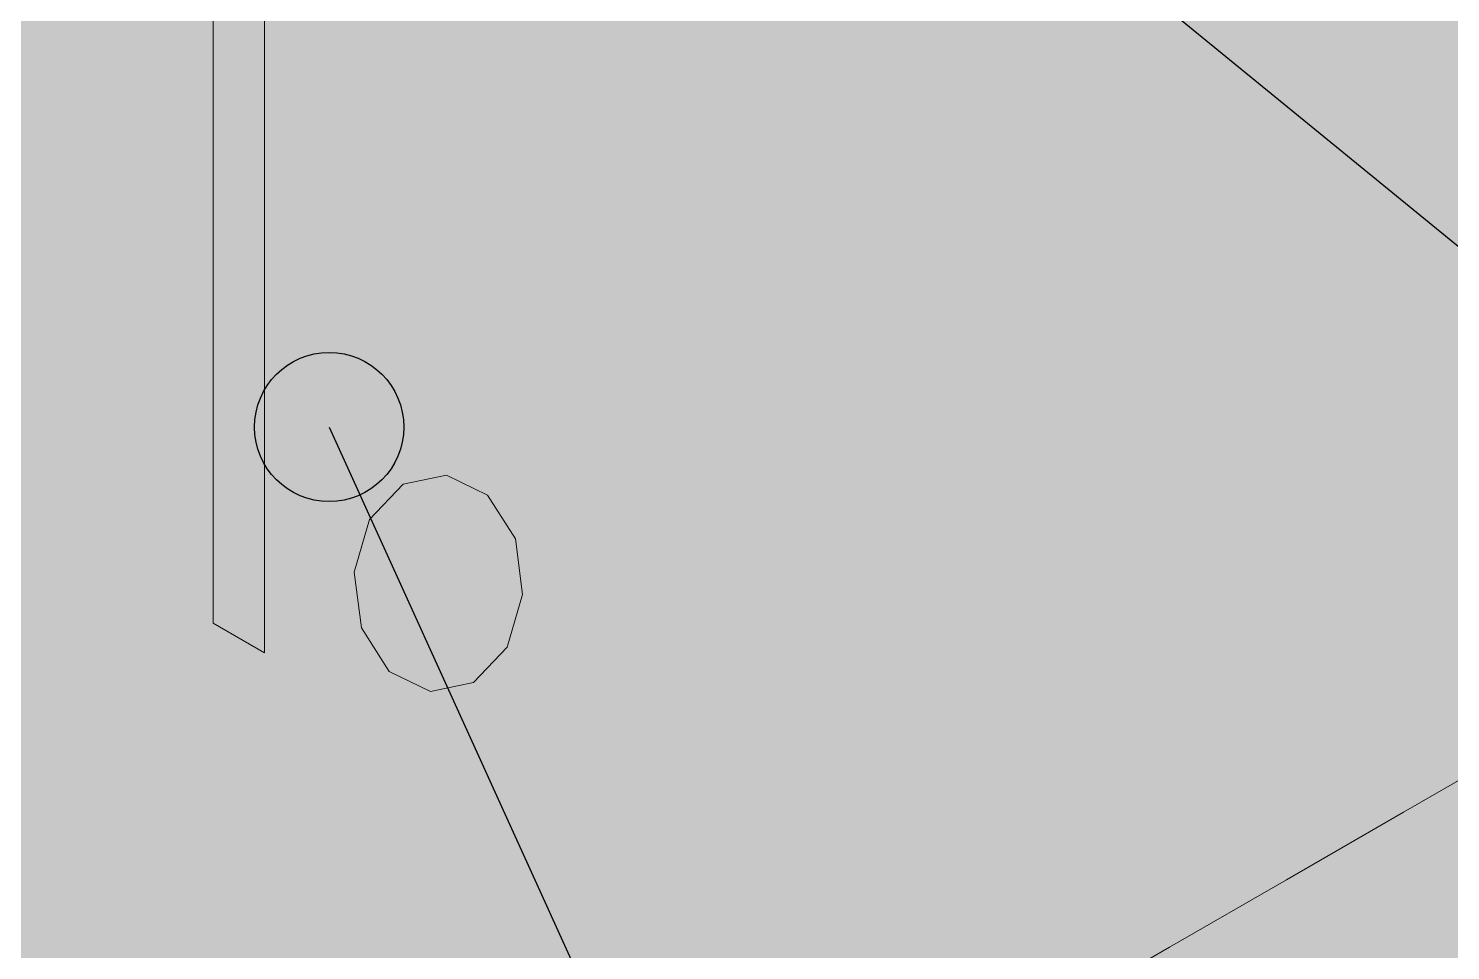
# Model space of a CAD drawing. Header units: metres. Extents: x 349021 to 349543, y 9281040 to 9281959.
# Drawn here: x 349203.3401 to 349203.4925, y 9281041.8945 to 9281041.9934 of the extents above; entities that cross this region are included whole.
import ezdxf

# ---------------------------------------------------------------- set-up
doc = ezdxf.new("R2010")
doc.units = ezdxf.units.M
doc.header["$LTSCALE"] = 0.25
doc.layers.add('ISO-3D', color=7, linetype='CONTINUOUS', lineweight=13)
doc.layers.add('ISO-3D-ARISTAS', color=250, linetype='CONTINUOUS', lineweight=13)
doc.layers.add('LLAMADAS-NUM', color=30, linetype='CONTINUOUS', lineweight=25, true_color=0xc05014)

msp = doc.modelspace()

# ---------------------------------------------------------------- linework, layer by layer
at = {"layer": 'ISO-3D', "true_color": 0x8e8d88}
for points in [[(349203.38717, 9281042.00036), (349203.37463, 9281041.99312), (349203.38717, 9281042.01525), (349203.37463, 9281042.00801)], [(349203.41225, 9281041.99995), (349203.39971, 9281041.99271), (349203.41225, 9281042.01484), (349203.39971, 9281042.0076)], [(349203.43733, 9281041.99954), (349203.42479, 9281041.9923), (349203.43733, 9281042.01443), (349203.42479, 9281042.00719)], [(349203.46241, 9281041.99913), (349203.44987, 9281041.99189), (349203.46241, 9281042.01402), (349203.44987, 9281042.00678)], [(349203.48749, 9281041.99872), (349203.47495, 9281041.99148), (349203.48749, 9281042.01361), (349203.47495, 9281042.00637)], [(349203.37463, 9281041.99312), (349203.36209, 9281041.98588), (349203.37463, 9281042.00801), (349203.36209, 9281042.00078)], [(349203.34955, 9281041.99353), (349203.33701, 9281041.98629), (349203.34955, 9281042.0075), (349203.33701, 9281042.00027)], [(349203.39971, 9281041.99271), (349203.38717, 9281041.98547), (349203.39971, 9281042.0076), (349203.38717, 9281042.00036)], [(349203.42479, 9281041.9923), (349203.41225, 9281041.98506), (349203.42479, 9281042.00719), (349203.41225, 9281041.99995)], [(349203.44987, 9281041.99189), (349203.43733, 9281041.98465), (349203.44987, 9281042.00678), (349203.43733, 9281041.99954)], [(349203.47495, 9281041.99148), (349203.46241, 9281041.98424), (349203.47495, 9281042.00637), (349203.46241, 9281041.99913)], [(349203.50003, 9281041.99107), (349203.48749, 9281041.98383), (349203.50003, 9281042.00596), (349203.48749, 9281041.99872)], [(349203.36209, 9281041.98588), (349203.34955, 9281041.97864), (349203.36209, 9281042.00078), (349203.34955, 9281041.99353)], [(349203.38717, 9281041.98547), (349203.37463, 9281041.97823), (349203.38717, 9281042.00036), (349203.37463, 9281041.99312)], [(349203.41225, 9281041.98506), (349203.39971, 9281041.97782), (349203.41225, 9281041.99995), (349203.39971, 9281041.99271)], [(349203.43733, 9281041.98465), (349203.42479, 9281041.97741), (349203.43733, 9281041.99954), (349203.42479, 9281041.9923)], [(349203.46241, 9281041.98424), (349203.44987, 9281041.977), (349203.46241, 9281041.99913), (349203.44987, 9281041.99189)], [(349203.48749, 9281041.98383), (349203.47495, 9281041.97659), (349203.48749, 9281041.99872), (349203.47495, 9281041.99148)], [(349203.34955, 9281041.97864), (349203.33701, 9281041.9714), (349203.34955, 9281041.99353), (349203.33701, 9281041.98629)], [(349203.37463, 9281041.97823), (349203.36209, 9281041.97099), (349203.37463, 9281041.99312), (349203.36209, 9281041.98588)], [(349203.39971, 9281041.97782), (349203.38717, 9281041.97058), (349203.39971, 9281041.99271), (349203.38717, 9281041.98547)], [(349203.42479, 9281041.97741), (349203.41225, 9281041.97017), (349203.42479, 9281041.9923), (349203.41225, 9281041.98506)], [(349203.44987, 9281041.977), (349203.43733, 9281041.96976), (349203.44987, 9281041.99189), (349203.43733, 9281041.98465)], [(349203.47495, 9281041.97659), (349203.46241, 9281041.96935), (349203.47495, 9281041.99148), (349203.46241, 9281041.98424)], [(349203.50003, 9281041.97618), (349203.48749, 9281041.96894), (349203.50003, 9281041.99107), (349203.48749, 9281041.98383)], [(349203.36209, 9281041.97099), (349203.34955, 9281041.96375), (349203.36209, 9281041.98588), (349203.34955, 9281041.97864)], [(349203.38717, 9281041.97058), (349203.37463, 9281041.96334), (349203.38717, 9281041.98547), (349203.37463, 9281041.97823)], [(349203.41225, 9281041.97017), (349203.39971, 9281041.96293), (349203.41225, 9281041.98506), (349203.39971, 9281041.97782)], [(349203.43733, 9281041.96976), (349203.42479, 9281041.96252), (349203.43733, 9281041.98465), (349203.42479, 9281041.97741)], [(349203.46241, 9281041.96935), (349203.44987, 9281041.96211), (349203.46241, 9281041.98424), (349203.44987, 9281041.977)], [(349203.48749, 9281041.96894), (349203.47495, 9281041.9617), (349203.48749, 9281041.98383), (349203.47495, 9281041.97659)], [(349203.34955, 9281041.96375), (349203.33701, 9281041.95651), (349203.34955, 9281041.97864), (349203.33701, 9281041.9714)], [(349203.37463, 9281041.96334), (349203.36209, 9281041.9561), (349203.37463, 9281041.97823), (349203.36209, 9281041.97099)], [(349203.39971, 9281041.96293), (349203.38717, 9281041.95569), (349203.39971, 9281041.97782), (349203.38717, 9281041.97058)], [(349203.42479, 9281041.96252), (349203.41225, 9281041.95528), (349203.42479, 9281041.97741), (349203.41225, 9281041.97017)], [(349203.44987, 9281041.96211), (349203.43733, 9281041.95487), (349203.44987, 9281041.977), (349203.43733, 9281041.96976)], [(349203.47495, 9281041.9617), (349203.46241, 9281041.95446), (349203.47495, 9281041.97659), (349203.46241, 9281041.96935)], [(349203.50003, 9281041.96129), (349203.48749, 9281041.95405), (349203.50003, 9281041.97618), (349203.48749, 9281041.96894)], [(349203.36209, 9281041.9561), (349203.34955, 9281041.94886), (349203.36209, 9281041.97099), (349203.34955, 9281041.96375)], [(349203.38717, 9281041.95569), (349203.37463, 9281041.94845), (349203.38717, 9281041.97058), (349203.37463, 9281041.96334)], [(349203.41225, 9281041.95528), (349203.39971, 9281041.94804), (349203.41225, 9281041.97017), (349203.39971, 9281041.96293)], [(349203.43733, 9281041.95487), (349203.42479, 9281041.94763), (349203.43733, 9281041.96976), (349203.42479, 9281041.96252)], [(349203.46241, 9281041.95446), (349203.44987, 9281041.94722), (349203.46241, 9281041.96935), (349203.44987, 9281041.96211)], [(349203.48749, 9281041.95405), (349203.47495, 9281041.94681), (349203.48749, 9281041.96894), (349203.47495, 9281041.9617)], [(349203.34955, 9281041.94886), (349203.33701, 9281041.94162), (349203.34955, 9281041.96375), (349203.33701, 9281041.95651)], [(349203.37463, 9281041.94845), (349203.36209, 9281041.94121), (349203.37463, 9281041.96334), (349203.36209, 9281041.9561)], [(349203.39971, 9281041.94804), (349203.38717, 9281041.9408), (349203.39971, 9281041.96293), (349203.38717, 9281041.95569)], [(349203.42479, 9281041.94763), (349203.41225, 9281041.94039), (349203.42479, 9281041.96252), (349203.41225, 9281041.95528)], [(349203.44987, 9281041.94722), (349203.43733, 9281041.93998), (349203.44987, 9281041.96211), (349203.43733, 9281041.95487)], [(349203.47495, 9281041.94681), (349203.46241, 9281041.93957), (349203.47495, 9281041.9617), (349203.46241, 9281041.95446)], [(349203.50003, 9281041.9464), (349203.48749, 9281041.93916), (349203.50003, 9281041.96129), (349203.48749, 9281041.95405)], [(349203.36209, 9281041.94121), (349203.34955, 9281041.93397), (349203.36209, 9281041.9561), (349203.34955, 9281041.94886)], [(349203.38717, 9281041.9408), (349203.37463, 9281041.93356), (349203.38717, 9281041.95569), (349203.37463, 9281041.94845)], [(349203.41225, 9281041.94039), (349203.39971, 9281041.93315), (349203.41225, 9281041.95528), (349203.39971, 9281041.94804)], [(349203.43733, 9281041.93998), (349203.42479, 9281041.93274), (349203.43733, 9281041.95487), (349203.42479, 9281041.94763)], [(349203.46241, 9281041.93957), (349203.44987, 9281041.93233), (349203.46241, 9281041.95446), (349203.44987, 9281041.94722)], [(349203.48749, 9281041.93916), (349203.47495, 9281041.93192), (349203.48749, 9281041.95405), (349203.47495, 9281041.94681)], [(349203.34955, 9281041.93397), (349203.33701, 9281041.92673), (349203.34955, 9281041.94886), (349203.33701, 9281041.94162)], [(349203.37463, 9281041.93356), (349203.36209, 9281041.92632), (349203.37463, 9281041.94845), (349203.36209, 9281041.94121)], [(349203.39971, 9281041.93315), (349203.38717, 9281041.92591), (349203.39971, 9281041.94804), (349203.38717, 9281041.9408)], [(349203.42479, 9281041.93274), (349203.41225, 9281041.9255), (349203.42479, 9281041.94763), (349203.41225, 9281041.94039)], [(349203.44987, 9281041.93233), (349203.43733, 9281041.92509), (349203.44987, 9281041.94722), (349203.43733, 9281041.93998)], [(349203.47495, 9281041.93192), (349203.46241, 9281041.92468), (349203.47495, 9281041.94681), (349203.46241, 9281041.93957)], [(349203.50003, 9281041.93151), (349203.48749, 9281041.92427), (349203.50003, 9281041.9464), (349203.48749, 9281041.93916)], [(349203.36209, 9281041.92632), (349203.34955, 9281041.91908), (349203.36209, 9281041.94121), (349203.34955, 9281041.93397)], [(349203.38717, 9281041.92591), (349203.37463, 9281041.91867), (349203.38717, 9281041.9408), (349203.37463, 9281041.93356)], [(349203.41225, 9281041.9255), (349203.39971, 9281041.91826), (349203.41225, 9281041.94039), (349203.39971, 9281041.93315)], [(349203.43733, 9281041.92509), (349203.42479, 9281041.91785), (349203.43733, 9281041.93998), (349203.42479, 9281041.93274)], [(349203.46241, 9281041.92468), (349203.44987, 9281041.91744), (349203.46241, 9281041.93957), (349203.44987, 9281041.93233)], [(349203.48749, 9281041.92427), (349203.47495, 9281041.91703), (349203.48749, 9281041.93916), (349203.47495, 9281041.93192)], [(349203.34955, 9281041.91908), (349203.33701, 9281041.91184), (349203.34955, 9281041.93397), (349203.33701, 9281041.92673)], [(349203.37463, 9281041.91867), (349203.36209, 9281041.91143), (349203.37463, 9281041.93356), (349203.36209, 9281041.92632)], [(349203.39971, 9281041.91826), (349203.38717, 9281041.91102), (349203.39971, 9281041.93315), (349203.38717, 9281041.92591)], [(349203.42479, 9281041.91785), (349203.41225, 9281041.91061), (349203.42479, 9281041.93274), (349203.41225, 9281041.9255)], [(349203.44987, 9281041.91744), (349203.43733, 9281041.9102), (349203.44987, 9281041.93233), (349203.43733, 9281041.92509)], [(349203.47495, 9281041.91703), (349203.46241, 9281041.90979), (349203.47495, 9281041.93192), (349203.46241, 9281041.92468)], [(349203.50003, 9281041.91661), (349203.48749, 9281041.90937), (349203.50003, 9281041.93151), (349203.48749, 9281041.92427)], [(349203.36209, 9281041.91143), (349203.34955, 9281041.90419), (349203.36209, 9281041.92632), (349203.34955, 9281041.91908)], [(349203.38717, 9281041.91102), (349203.37463, 9281041.90378), (349203.38717, 9281041.92591), (349203.37463, 9281041.91867)], [(349203.41225, 9281041.91061), (349203.39971, 9281041.90337), (349203.41225, 9281041.9255), (349203.39971, 9281041.91826)], [(349203.43733, 9281041.9102), (349203.42479, 9281041.90296), (349203.43733, 9281041.92509), (349203.42479, 9281041.91785)], [(349203.46241, 9281041.90979), (349203.44987, 9281041.90255), (349203.46241, 9281041.92468), (349203.44987, 9281041.91744)], [(349203.48749, 9281041.90937), (349203.47495, 9281041.90213), (349203.48749, 9281041.92427), (349203.47495, 9281041.91703)], [(349203.34955, 9281041.90419), (349203.33701, 9281041.89695), (349203.34955, 9281041.91908), (349203.33701, 9281041.91184)], [(349203.37463, 9281041.90378), (349203.36209, 9281041.89654), (349203.37463, 9281041.91867), (349203.36209, 9281041.91143)], [(349203.39971, 9281041.90337), (349203.38717, 9281041.89613), (349203.39971, 9281041.91826), (349203.38717, 9281041.91102)], [(349203.42479, 9281041.90296), (349203.41225, 9281041.89572), (349203.42479, 9281041.91785), (349203.41225, 9281041.91061)], [(349203.44987, 9281041.90255), (349203.43733, 9281041.89531), (349203.44987, 9281041.91744), (349203.43733, 9281041.9102)], [(349203.47495, 9281041.90213), (349203.46241, 9281041.8949), (349203.47495, 9281041.91703), (349203.46241, 9281041.90979)], [(349203.36209, 9281041.89654), (349203.34955, 9281041.8893), (349203.36209, 9281041.91143), (349203.34955, 9281041.90419)], [(349203.38717, 9281041.89613), (349203.37463, 9281041.88889), (349203.38717, 9281041.91102), (349203.37463, 9281041.90378)], [(349203.41225, 9281041.89572), (349203.39971, 9281041.88848), (349203.41225, 9281041.91061), (349203.39971, 9281041.90337)], [(349203.43733, 9281041.89531), (349203.42479, 9281041.88807), (349203.43733, 9281041.9102), (349203.42479, 9281041.90296)], [(349203.46241, 9281041.8949), (349203.44987, 9281041.88765), (349203.46241, 9281041.90979), (349203.44987, 9281041.90255)], [(349203.34955, 9281041.8893), (349203.33701, 9281041.88206), (349203.34955, 9281041.90419), (349203.33701, 9281041.89695)], [(349203.37463, 9281041.88889), (349203.36209, 9281041.88165), (349203.37463, 9281041.90378), (349203.36209, 9281041.89654)], [(349203.39971, 9281041.88848), (349203.38717, 9281041.88124), (349203.39971, 9281041.90337), (349203.38717, 9281041.89613)], [(349203.42479, 9281041.88807), (349203.41225, 9281041.88083), (349203.42479, 9281041.90296), (349203.41225, 9281041.89572)], [(349203.44987, 9281041.88765), (349203.43733, 9281041.88042), (349203.44987, 9281041.90255), (349203.43733, 9281041.89531)], [(349203.36209, 9281041.88165), (349203.34955, 9281041.87441), (349203.36209, 9281041.89654), (349203.34955, 9281041.8893)], [(349203.38717, 9281041.88124), (349203.37463, 9281041.874), (349203.38717, 9281041.89613), (349203.37463, 9281041.88889)], [(349203.41225, 9281041.88083), (349203.39971, 9281041.87359), (349203.41225, 9281041.89572), (349203.39971, 9281041.88848)], [(349203.43733, 9281041.88042), (349203.42479, 9281041.87317), (349203.43733, 9281041.89531), (349203.42479, 9281041.88807)]]:
    msp.add_solid(points, dxfattribs=at)
at = {"layer": 'ISO-3D', "true_color": 0xb7aa8e}
for points in [[(349203.37775, 9281041.99553), (349203.39012, 9281041.98839), (349203.37775, 9281042.0095), (349203.39012, 9281042.00236)], [(349203.40249, 9281041.99521), (349203.41486, 9281041.98807), (349203.40249, 9281042.00918), (349203.41486, 9281042.00204)], [(349203.42724, 9281041.99489), (349203.43961, 9281041.98775), (349203.42724, 9281042.00886), (349203.43961, 9281042.00172)], [(349203.45198, 9281041.99457), (349203.46435, 9281041.98743), (349203.45198, 9281042.00854), (349203.46435, 9281042.0014)], [(349203.47672, 9281041.99426), (349203.4891, 9281041.98711), (349203.47672, 9281042.00822), (349203.4891, 9281042.00108)], [(349203.34806, 9281041.99511), (349203.35988, 9281041.98828), (349203.34806, 9281042.00632), (349203.35988, 9281041.9995)], [(349203.33176, 9281041.9933), (349203.34256, 9281041.98707), (349203.33176, 9281042.00451), (349203.34256, 9281041.99828)], [(349203.36538, 9281041.99632), (349203.37775, 9281041.98918), (349203.36538, 9281042.00267), (349203.37775, 9281041.99553)], [(349203.39012, 9281041.98839), (349203.40249, 9281041.98125), (349203.39012, 9281042.00236), (349203.40249, 9281041.99521)], [(349203.41486, 9281041.98807), (349203.42724, 9281041.98093), (349203.41486, 9281042.00204), (349203.42724, 9281041.99489)], [(349203.43961, 9281041.98775), (349203.45198, 9281041.98061), (349203.43961, 9281042.00172), (349203.45198, 9281041.99457)], [(349203.46435, 9281041.98743), (349203.47672, 9281041.98029), (349203.46435, 9281042.0014), (349203.47672, 9281041.99426)], [(349203.4891, 9281041.98711), (349203.50147, 9281041.97997), (349203.4891, 9281042.00108), (349203.50147, 9281041.99394)], [(349203.34256, 9281041.98707), (349203.34806, 9281041.98389), (349203.34256, 9281041.99828), (349203.34806, 9281041.99511)], [(349203.36538, 9281041.98511), (349203.37775, 9281041.97797), (349203.36538, 9281041.99632), (349203.37775, 9281041.98918)], [(349203.34806, 9281041.98389), (349203.35988, 9281041.97707), (349203.34806, 9281041.99511), (349203.35988, 9281041.98828)], [(349203.37775, 9281041.98918), (349203.39012, 9281041.98204), (349203.37775, 9281041.99553), (349203.39012, 9281041.98839)], [(349203.40249, 9281041.98125), (349203.41486, 9281041.9741), (349203.40249, 9281041.99521), (349203.41486, 9281041.98807)], [(349203.42724, 9281041.98093), (349203.43961, 9281041.97378), (349203.42724, 9281041.99489), (349203.43961, 9281041.98775)], [(349203.45198, 9281041.98061), (349203.46435, 9281041.97347), (349203.45198, 9281041.99457), (349203.46435, 9281041.98743)], [(349203.47672, 9281041.98029), (349203.4891, 9281041.97315), (349203.47672, 9281041.99426), (349203.4891, 9281041.98711)], [(349203.33176, 9281041.98208), (349203.34256, 9281041.97585), (349203.33176, 9281041.9933), (349203.34256, 9281041.98707)], [(349203.37775, 9281041.97797), (349203.39012, 9281041.97082), (349203.37775, 9281041.98918), (349203.39012, 9281041.98204)], [(349203.39012, 9281041.98204), (349203.40249, 9281041.9749), (349203.39012, 9281041.98839), (349203.40249, 9281041.98125)], [(349203.41486, 9281041.9741), (349203.42724, 9281041.96696), (349203.41486, 9281041.98807), (349203.42724, 9281041.98093)], [(349203.34256, 9281041.97585), (349203.34806, 9281041.97267), (349203.34256, 9281041.98707), (349203.34806, 9281041.98389)], [(349203.43961, 9281041.97378), (349203.45198, 9281041.96664), (349203.43961, 9281041.98775), (349203.45198, 9281041.98061)], [(349203.46435, 9281041.97347), (349203.47672, 9281041.96632), (349203.46435, 9281041.98743), (349203.47672, 9281041.98029)], [(349203.4891, 9281041.97315), (349203.50147, 9281041.966), (349203.4891, 9281041.98711), (349203.50147, 9281041.97997)], [(349203.36538, 9281041.97389), (349203.37775, 9281041.96675), (349203.36538, 9281041.98511), (349203.37775, 9281041.97797)], [(349203.34806, 9281041.97267), (349203.35988, 9281041.96585), (349203.34806, 9281041.98389), (349203.35988, 9281041.97707)], [(349203.33176, 9281041.97001), (349203.34256, 9281041.96378), (349203.33176, 9281041.98208), (349203.34256, 9281041.97585)], [(349203.39012, 9281041.97082), (349203.40249, 9281041.96368), (349203.39012, 9281041.98204), (349203.40249, 9281041.9749)], [(349203.40249, 9281041.9749), (349203.41486, 9281041.96775), (349203.40249, 9281041.98125), (349203.41486, 9281041.9741)], [(349203.42724, 9281041.96696), (349203.43961, 9281041.95982), (349203.42724, 9281041.98093), (349203.43961, 9281041.97378)], [(349203.45198, 9281041.96664), (349203.46435, 9281041.9595), (349203.45198, 9281041.98061), (349203.46435, 9281041.97347)], [(349203.47672, 9281041.96632), (349203.4891, 9281041.95918), (349203.47672, 9281041.98029), (349203.4891, 9281041.97315)], [(349203.37775, 9281041.96675), (349203.39012, 9281041.95961), (349203.37775, 9281041.97797), (349203.39012, 9281041.97082)], [(349203.34256, 9281041.96378), (349203.34806, 9281041.96061), (349203.34256, 9281041.97585), (349203.34806, 9281041.97267)], [(349203.40249, 9281041.96368), (349203.41486, 9281041.95654), (349203.40249, 9281041.9749), (349203.41486, 9281041.96775)], [(349203.36538, 9281041.96267), (349203.37775, 9281041.95553), (349203.36538, 9281041.97389), (349203.37775, 9281041.96675)], [(349203.41486, 9281041.96775), (349203.42724, 9281041.96061), (349203.41486, 9281041.9741), (349203.42724, 9281041.96696)], [(349203.43961, 9281041.95982), (349203.45198, 9281041.95267), (349203.43961, 9281041.97378), (349203.45198, 9281041.96664)], [(349203.46435, 9281041.9595), (349203.47672, 9281041.95236), (349203.46435, 9281041.97347), (349203.47672, 9281041.96632)], [(349203.4891, 9281041.95918), (349203.50147, 9281041.95204), (349203.4891, 9281041.97315), (349203.50147, 9281041.966)], [(349203.34806, 9281041.96061), (349203.35988, 9281041.95378), (349203.34806, 9281041.97267), (349203.35988, 9281041.96585)], [(349203.33176, 9281041.95795), (349203.34256, 9281041.95172), (349203.33176, 9281041.97001), (349203.34256, 9281041.96378)], [(349203.39012, 9281041.95961), (349203.40249, 9281041.95246), (349203.39012, 9281041.97082), (349203.40249, 9281041.96368)], [(349203.37775, 9281041.95553), (349203.39012, 9281041.94839), (349203.37775, 9281041.96675), (349203.39012, 9281041.95961)], [(349203.41486, 9281041.95654), (349203.42724, 9281041.94939), (349203.41486, 9281041.96775), (349203.42724, 9281041.96061)], [(349203.42724, 9281041.96061), (349203.43961, 9281041.95347), (349203.42724, 9281041.96696), (349203.43961, 9281041.95982)], [(349203.45198, 9281041.95267), (349203.46435, 9281041.94553), (349203.45198, 9281041.96664), (349203.46435, 9281041.9595)], [(349203.47672, 9281041.95236), (349203.4891, 9281041.94521), (349203.47672, 9281041.96632), (349203.4891, 9281041.95918)], [(349203.34256, 9281041.95172), (349203.34806, 9281041.94854), (349203.34256, 9281041.96378), (349203.34806, 9281041.96061)], [(349203.40249, 9281041.95246), (349203.41486, 9281041.94532), (349203.40249, 9281041.96368), (349203.41486, 9281041.95654)], [(349203.36538, 9281041.95061), (349203.37775, 9281041.94347), (349203.36538, 9281041.96267), (349203.37775, 9281041.95553)], [(349203.34806, 9281041.94854), (349203.35988, 9281041.94172), (349203.34806, 9281041.96061), (349203.35988, 9281041.95378)], [(349203.42724, 9281041.94939), (349203.43961, 9281041.94225), (349203.42724, 9281041.96061), (349203.43961, 9281041.95347)], [(349203.39012, 9281041.94839), (349203.40249, 9281041.94125), (349203.39012, 9281041.95961), (349203.40249, 9281041.95246)], [(349203.43961, 9281041.95347), (349203.45198, 9281041.94633), (349203.43961, 9281041.95982), (349203.45198, 9281041.95267)], [(349203.46435, 9281041.94553), (349203.47672, 9281041.93839), (349203.46435, 9281041.9595), (349203.47672, 9281041.95236)], [(349203.4891, 9281041.94521), (349203.50147, 9281041.93807), (349203.4891, 9281041.95918), (349203.50147, 9281041.95204)], [(349203.33176, 9281041.94588), (349203.34256, 9281041.93965), (349203.33176, 9281041.95795), (349203.34256, 9281041.95172)], [(349203.41486, 9281041.94532), (349203.42724, 9281041.93818), (349203.41486, 9281041.95654), (349203.42724, 9281041.94939)], [(349203.37775, 9281041.94347), (349203.39012, 9281041.93632), (349203.37775, 9281041.95553), (349203.39012, 9281041.94839)], [(349203.43961, 9281041.94225), (349203.45198, 9281041.93511), (349203.43961, 9281041.95347), (349203.45198, 9281041.94633)], [(349203.34256, 9281041.93965), (349203.34806, 9281041.93647), (349203.34256, 9281041.95172), (349203.34806, 9281041.94854)], [(349203.40249, 9281041.94125), (349203.41486, 9281041.9341), (349203.40249, 9281041.95246), (349203.41486, 9281041.94532)], [(349203.45198, 9281041.94633), (349203.46435, 9281041.93918), (349203.45198, 9281041.95267), (349203.46435, 9281041.94553)], [(349203.47672, 9281041.93839), (349203.4891, 9281041.93125), (349203.47672, 9281041.95236), (349203.4891, 9281041.94521)], [(349203.36538, 9281041.93854), (349203.37775, 9281041.9314), (349203.36538, 9281041.95061), (349203.37775, 9281041.94347)], [(349203.34806, 9281041.93647), (349203.35988, 9281041.92965), (349203.34806, 9281041.94854), (349203.35988, 9281041.94172)], [(349203.39012, 9281041.93632), (349203.40249, 9281041.92918), (349203.39012, 9281041.94839), (349203.40249, 9281041.94125)], [(349203.42724, 9281041.93818), (349203.43961, 9281041.93103), (349203.42724, 9281041.94939), (349203.43961, 9281041.94225)], [(349203.33176, 9281041.93099), (349203.34256, 9281041.92476), (349203.33176, 9281041.94588), (349203.34256, 9281041.93965)], [(349203.41486, 9281041.9341), (349203.42724, 9281041.92696), (349203.41486, 9281041.94532), (349203.42724, 9281041.93818)], [(349203.45198, 9281041.93511), (349203.46435, 9281041.92797), (349203.45198, 9281041.94633), (349203.46435, 9281041.93918)], [(349203.46435, 9281041.93918), (349203.47672, 9281041.93204), (349203.46435, 9281041.94553), (349203.47672, 9281041.93839)], [(349203.4891, 9281041.93125), (349203.50147, 9281041.9241), (349203.4891, 9281041.94521), (349203.50147, 9281041.93807)], [(349203.37775, 9281041.9314), (349203.39012, 9281041.92426), (349203.37775, 9281041.94347), (349203.39012, 9281041.93632)], [(349203.43961, 9281041.93103), (349203.45198, 9281041.92389), (349203.43961, 9281041.94225), (349203.45198, 9281041.93511)], [(349203.40249, 9281041.92918), (349203.41486, 9281041.92204), (349203.40249, 9281041.94125), (349203.41486, 9281041.9341)], [(349203.34256, 9281041.92476), (349203.34806, 9281041.92158), (349203.34256, 9281041.93965), (349203.34806, 9281041.93647)], [(349203.36538, 9281041.92647), (349203.37775, 9281041.91933), (349203.36538, 9281041.93854), (349203.37775, 9281041.9314)], [(349203.42724, 9281041.92696), (349203.43961, 9281041.91982), (349203.42724, 9281041.93818), (349203.43961, 9281041.93103)], [(349203.46435, 9281041.92797), (349203.47672, 9281041.92082), (349203.46435, 9281041.93918), (349203.47672, 9281041.93204)], [(349203.47672, 9281041.93204), (349203.4891, 9281041.9249), (349203.47672, 9281041.93839), (349203.4891, 9281041.93125)], [(349203.34806, 9281041.92158), (349203.35988, 9281041.91476), (349203.34806, 9281041.93647), (349203.35988, 9281041.92965)], [(349203.39012, 9281041.92426), (349203.40249, 9281041.91711), (349203.39012, 9281041.93632), (349203.40249, 9281041.92918)], [(349203.45198, 9281041.92389), (349203.46435, 9281041.91675), (349203.45198, 9281041.93511), (349203.46435, 9281041.92797)], [(349203.41486, 9281041.92204), (349203.42724, 9281041.91489), (349203.41486, 9281041.9341), (349203.42724, 9281041.92696)], [(349203.47672, 9281041.92082), (349203.4891, 9281041.91368), (349203.47672, 9281041.93204), (349203.4891, 9281041.9249)], [(349203.33176, 9281041.9161), (349203.34256, 9281041.90987), (349203.33176, 9281041.93099), (349203.34256, 9281041.92476)], [(349203.37775, 9281041.91933), (349203.39012, 9281041.91219), (349203.37775, 9281041.9314), (349203.39012, 9281041.92426)], [(349203.43961, 9281041.91982), (349203.45198, 9281041.91267), (349203.43961, 9281041.93103), (349203.45198, 9281041.92389)], [(349203.4891, 9281041.9249), (349203.50147, 9281041.91775), (349203.4891, 9281041.93125), (349203.50147, 9281041.9241)], [(349203.35988, 9281041.91476), (349203.36538, 9281041.91158), (349203.35988, 9281041.92965), (349203.36538, 9281041.92647)], [(349203.40249, 9281041.91711), (349203.41486, 9281041.90997), (349203.40249, 9281041.92918), (349203.41486, 9281041.92204)], [(349203.46435, 9281041.91675), (349203.47672, 9281041.90961), (349203.46435, 9281041.92797), (349203.47672, 9281041.92082)], [(349203.36538, 9281041.91158), (349203.37775, 9281041.90444), (349203.36538, 9281041.92647), (349203.37775, 9281041.91933)], [(349203.42724, 9281041.91489), (349203.43961, 9281041.90775), (349203.42724, 9281041.92696), (349203.43961, 9281041.91982)], [(349203.34256, 9281041.90987), (349203.34806, 9281041.90669), (349203.34256, 9281041.92476), (349203.34806, 9281041.92158)], [(349203.39012, 9281041.91219), (349203.40249, 9281041.90505), (349203.39012, 9281041.92426), (349203.40249, 9281041.91711)], [(349203.4891, 9281041.91368), (349203.50147, 9281041.90654), (349203.4891, 9281041.9249), (349203.50147, 9281041.91775)], [(349203.45198, 9281041.91267), (349203.46435, 9281041.90553), (349203.45198, 9281041.92389), (349203.46435, 9281041.91675)], [(349203.34806, 9281041.90669), (349203.35988, 9281041.89987), (349203.34806, 9281041.92158), (349203.35988, 9281041.91476)], [(349203.41486, 9281041.90997), (349203.42724, 9281041.90283), (349203.41486, 9281041.92204), (349203.42724, 9281041.91489)], [(349203.43961, 9281041.90775), (349203.45198, 9281041.90061), (349203.43961, 9281041.91982), (349203.45198, 9281041.91267)], [(349203.47672, 9281041.90961), (349203.4891, 9281041.90246), (349203.47672, 9281041.92082), (349203.4891, 9281041.91368)], [(349203.37775, 9281041.90444), (349203.39012, 9281041.8973), (349203.37775, 9281041.91933), (349203.39012, 9281041.91219)], [(349203.40249, 9281041.90505), (349203.41486, 9281041.8979), (349203.40249, 9281041.91711), (349203.41486, 9281041.90997)], [(349203.46435, 9281041.90553), (349203.47672, 9281041.89839), (349203.46435, 9281041.91675), (349203.47672, 9281041.90961)], [(349203.33176, 9281041.90121), (349203.34256, 9281041.89498), (349203.33176, 9281041.9161), (349203.34256, 9281041.90987)], [(349203.42724, 9281041.90283), (349203.43961, 9281041.89568), (349203.42724, 9281041.91489), (349203.43961, 9281041.90775)], [(349203.35988, 9281041.89987), (349203.36538, 9281041.89669), (349203.35988, 9281041.91476), (349203.36538, 9281041.91158)], [(349203.4891, 9281041.90246), (349203.50147, 9281041.89532), (349203.4891, 9281041.91368), (349203.50147, 9281041.90654)], [(349203.39012, 9281041.8973), (349203.40249, 9281041.89016), (349203.39012, 9281041.91219), (349203.40249, 9281041.90505)], [(349203.45198, 9281041.90061), (349203.46435, 9281041.89347), (349203.45198, 9281041.91267), (349203.46435, 9281041.90553)], [(349203.36538, 9281041.89669), (349203.37775, 9281041.88955), (349203.36538, 9281041.91158), (349203.37775, 9281041.90444)], [(349203.34256, 9281041.89498), (349203.34806, 9281041.8918), (349203.34256, 9281041.90987), (349203.34806, 9281041.90669)], [(349203.41486, 9281041.8979), (349203.42724, 9281041.89076), (349203.41486, 9281041.90997), (349203.42724, 9281041.90283)], [(349203.47672, 9281041.89839), (349203.4891, 9281041.89125), (349203.47672, 9281041.90961), (349203.4891, 9281041.90246)], [(349203.43961, 9281041.89568), (349203.45198, 9281041.88854), (349203.43961, 9281041.90775), (349203.45198, 9281041.90061)], [(349203.34806, 9281041.8918), (349203.35988, 9281041.88498), (349203.34806, 9281041.90669), (349203.35988, 9281041.89987)], [(349203.37775, 9281041.88955), (349203.39012, 9281041.88241), (349203.37775, 9281041.90444), (349203.39012, 9281041.8973)], [(349203.40249, 9281041.89016), (349203.41486, 9281041.88301), (349203.40249, 9281041.90505), (349203.41486, 9281041.8979)], [(349203.46435, 9281041.89347), (349203.47672, 9281041.88632), (349203.46435, 9281041.90553), (349203.47672, 9281041.89839)], [(349203.42724, 9281041.89076), (349203.43961, 9281041.88362), (349203.42724, 9281041.90283), (349203.43961, 9281041.89568)], [(349203.33176, 9281041.88632), (349203.34256, 9281041.88009), (349203.33176, 9281041.90121), (349203.34256, 9281041.89498)], [(349203.4891, 9281041.89125), (349203.50147, 9281041.8841), (349203.4891, 9281041.90246), (349203.50147, 9281041.89532)], [(349203.35988, 9281041.88498), (349203.36538, 9281041.8818), (349203.35988, 9281041.89987), (349203.36538, 9281041.89669)], [(349203.45198, 9281041.88854), (349203.46435, 9281041.8814), (349203.45198, 9281041.90061), (349203.46435, 9281041.89347)], [(349203.47672, 9281041.88632), (349203.4891, 9281041.87918), (349203.47672, 9281041.89839), (349203.4891, 9281041.89125)], [(349203.36538, 9281041.8818), (349203.37775, 9281041.87466), (349203.36538, 9281041.89669), (349203.37775, 9281041.88955)], [(349203.39012, 9281041.88241), (349203.40249, 9281041.87526), (349203.39012, 9281041.8973), (349203.40249, 9281041.89016)], [(349203.41486, 9281041.88301), (349203.42724, 9281041.87587), (349203.41486, 9281041.8979), (349203.42724, 9281041.89076)], [(349203.43961, 9281041.88362), (349203.45198, 9281041.87647), (349203.43961, 9281041.89568), (349203.45198, 9281041.88854)], [(349203.34256, 9281041.88009), (349203.34806, 9281041.87691), (349203.34256, 9281041.89498), (349203.34806, 9281041.8918)]]:
    msp.add_solid(points, dxfattribs=at)
at = {"layer": 'ISO-3D', "true_color": 0x4d525e}
for points in [[(349203.35988, 9281041.98828), (349203.36538, 9281041.98511), (349203.35988, 9281041.9995), (349203.36538, 9281041.99632)], [(349203.35988, 9281041.97707), (349203.36538, 9281041.97389), (349203.35988, 9281041.98828), (349203.36538, 9281041.98511)], [(349203.35988, 9281041.96585), (349203.36538, 9281041.96267), (349203.35988, 9281041.97707), (349203.36538, 9281041.97389)], [(349203.35988, 9281041.95378), (349203.36538, 9281041.95061), (349203.35988, 9281041.96585), (349203.36538, 9281041.96267)], [(349203.35988, 9281041.94172), (349203.36538, 9281041.93854), (349203.35988, 9281041.95378), (349203.36538, 9281041.95061)], [(349203.35988, 9281041.92965), (349203.36538, 9281041.92647), (349203.35988, 9281041.94172), (349203.36538, 9281041.93854)]]:
    msp.add_solid(points, dxfattribs=at)
at = {"layer": 'ISO-3D', "true_color": 0x64402a}
for points in [[(349203.44357, 9281041.94555), (349203.4482, 9281041.94651), (349203.5069, 9281041.94655), (349203.51152, 9281041.9475)], [(349203.38025, 9281041.94456), (349203.38488, 9281041.94552), (349203.44357, 9281041.94555), (349203.4482, 9281041.94651)], [(349203.38779, 9281041.92326), (349203.38316, 9281041.92231), (349203.45111, 9281041.92426), (349203.44648, 9281041.9233)], [(349203.45111, 9281041.92426), (349203.44648, 9281041.9233), (349203.51443, 9281041.92525), (349203.5098, 9281041.9243)]]:
    msp.add_solid(points, dxfattribs=at)
at = {"layer": 'ISO-3D', "true_color": 0x513322}
for points in [[(349203.4482, 9281041.94651), (349203.4526, 9281041.94435), (349203.51152, 9281041.9475), (349203.51592, 9281041.94535)], [(349203.38488, 9281041.94552), (349203.38928, 9281041.94336), (349203.4482, 9281041.94651), (349203.4526, 9281041.94435)], [(349203.44648, 9281041.9233), (349203.44208, 9281041.92546), (349203.5098, 9281041.9243), (349203.5054, 9281041.92645)], [(349203.38316, 9281041.92231), (349203.37876, 9281041.92446), (349203.44648, 9281041.9233), (349203.44208, 9281041.92546)]]:
    msp.add_solid(points, dxfattribs=at)
at = {"layer": 'ISO-3D', "true_color": 0x754a31}
for points in [[(349203.37663, 9281041.94075), (349203.38025, 9281041.94456), (349203.43995, 9281041.94175), (349203.44357, 9281041.94555)], [(349203.43995, 9281041.94175), (349203.44357, 9281041.94555), (349203.50328, 9281041.94274), (349203.5069, 9281041.94655)], [(349203.45473, 9281041.92807), (349203.45111, 9281041.92426), (349203.51805, 9281041.92906), (349203.51443, 9281041.92525)], [(349203.39141, 9281041.92707), (349203.38779, 9281041.92326), (349203.45473, 9281041.92807), (349203.45111, 9281041.92426)]]:
    msp.add_solid(points, dxfattribs=at)
at = {"layer": 'ISO-3D', "true_color": 0x764b31}
for points in [[(349203.38402, 9281041.93391), (349203.38025, 9281041.94456), (349203.38488, 9281041.94552)], [(349203.38402, 9281041.93391), (349203.38488, 9281041.94552), (349203.38928, 9281041.94336)], [(349203.38402, 9281041.93391), (349203.37663, 9281041.94075), (349203.38025, 9281041.94456)], [(349203.38402, 9281041.93391), (349203.38928, 9281041.94336), (349203.39227, 9281041.93867)], [(349203.38402, 9281041.93391), (349203.37499, 9281041.93511), (349203.37663, 9281041.94075)], [(349203.39227, 9281041.93867), (349203.39305, 9281041.93271), (349203.45559, 9281041.93967), (349203.45637, 9281041.93371)], [(349203.45559, 9281041.93967), (349203.45637, 9281041.93371), (349203.51891, 9281041.94066), (349203.51969, 9281041.9347)], [(349203.38402, 9281041.93391), (349203.39227, 9281041.93867), (349203.39305, 9281041.93271)], [(349203.43909, 9281041.93014), (349203.43831, 9281041.93611), (349203.50242, 9281041.93114), (349203.50164, 9281041.9371)], [(349203.37577, 9281041.92915), (349203.37499, 9281041.93511), (349203.43909, 9281041.93014), (349203.43831, 9281041.93611)], [(349203.38402, 9281041.93391), (349203.37577, 9281041.92915), (349203.37499, 9281041.93511)], [(349203.38402, 9281041.93391), (349203.37876, 9281041.92446), (349203.37577, 9281041.92915)], [(349203.38402, 9281041.93391), (349203.38316, 9281041.92231), (349203.37876, 9281041.92446)], [(349203.38402, 9281041.93391), (349203.38779, 9281041.92326), (349203.38316, 9281041.92231)], [(349203.38402, 9281041.93391), (349203.39305, 9281041.93271), (349203.39141, 9281041.92707)], [(349203.38402, 9281041.93391), (349203.39141, 9281041.92707), (349203.38779, 9281041.92326)]]:
    msp.add_solid(points, dxfattribs=at)
at = {"layer": 'ISO-3D', "true_color": 0x67412b}
for points in [[(349203.4526, 9281041.94435), (349203.45559, 9281041.93967), (349203.51592, 9281041.94535), (349203.51891, 9281041.94066)], [(349203.38928, 9281041.94336), (349203.39227, 9281041.93867), (349203.4526, 9281041.94435), (349203.45559, 9281041.93967)], [(349203.37876, 9281041.92446), (349203.37577, 9281041.92915), (349203.44208, 9281041.92546), (349203.43909, 9281041.93014)], [(349203.44208, 9281041.92546), (349203.43909, 9281041.93014), (349203.5054, 9281041.92645), (349203.50242, 9281041.93114)]]:
    msp.add_solid(points, dxfattribs=at)
at = {"layer": 'ISO-3D', "true_color": 0x7b4e33}
for points in [[(349203.43831, 9281041.93611), (349203.43995, 9281041.94175), (349203.50164, 9281041.9371), (349203.50328, 9281041.94274)], [(349203.37499, 9281041.93511), (349203.37663, 9281041.94075), (349203.43831, 9281041.93611), (349203.43995, 9281041.94175)], [(349203.45637, 9281041.93371), (349203.45473, 9281041.92807), (349203.51969, 9281041.9347), (349203.51805, 9281041.92906)], [(349203.39305, 9281041.93271), (349203.39141, 9281041.92707), (349203.45637, 9281041.93371), (349203.45473, 9281041.92807)]]:
    msp.add_solid(points, dxfattribs=at)
at = {"layer": 'ISO-3D', "true_color": 0xb0aea8}
for points in [[(349203.50003, 9281041.91661), (349203.51274, 9281041.90927), (349203.48749, 9281041.90937), (349203.5002, 9281041.90203)], [(349203.48749, 9281041.90937), (349203.5002, 9281041.90203), (349203.47495, 9281041.90213), (349203.48766, 9281041.89479)], [(349203.47495, 9281041.90213), (349203.48766, 9281041.89479), (349203.46241, 9281041.8949), (349203.47512, 9281041.88755)], [(349203.5002, 9281041.90203), (349203.51292, 9281041.89469), (349203.48766, 9281041.89479), (349203.50038, 9281041.88745)], [(349203.46241, 9281041.8949), (349203.47512, 9281041.88755), (349203.44987, 9281041.88765), (349203.46258, 9281041.88031)], [(349203.48766, 9281041.89479), (349203.50038, 9281041.88745), (349203.47512, 9281041.88755), (349203.48784, 9281041.88021)]]:
    msp.add_solid(points, dxfattribs=at)
at = {"layer": 'ISO-3D-ARISTAS', "color": 250}
for p, q in [((349203.35988, 9281041.98828), (349203.35988, 9281041.9995)), ((349203.35988, 9281041.9995), (349203.35988, 9281041.98828)), ((349203.36538, 9281041.98511), (349203.36538, 9281041.99632)), ((349203.36538, 9281041.99632), (349203.36538, 9281041.98511)), ((349203.35988, 9281041.97707), (349203.35988, 9281041.98828)), ((349203.35988, 9281041.98828), (349203.35988, 9281041.97707)), ((349203.36538, 9281041.97389), (349203.36538, 9281041.98511)), ((349203.36538, 9281041.98511), (349203.36538, 9281041.97389)), ((349203.35988, 9281041.96585), (349203.35988, 9281041.97707)), ((349203.35988, 9281041.97707), (349203.35988, 9281041.96585)), ((349203.36538, 9281041.96267), (349203.36538, 9281041.97389)), ((349203.36538, 9281041.97389), (349203.36538, 9281041.96267)), ((349203.35988, 9281041.95378), (349203.35988, 9281041.96585)), ((349203.35988, 9281041.96585), (349203.35988, 9281041.95378)), ((349203.36538, 9281041.95061), (349203.36538, 9281041.96267)), ((349203.36538, 9281041.96267), (349203.36538, 9281041.95061)), ((349203.35988, 9281041.94172), (349203.35988, 9281041.95378)), ((349203.35988, 9281041.95378), (349203.35988, 9281041.94172)), ((349203.36538, 9281041.93854), (349203.36538, 9281041.95061)), ((349203.36538, 9281041.95061), (349203.36538, 9281041.93854)), ((349203.38025, 9281041.94456), (349203.38488, 9281041.94552)), ((349203.38025, 9281041.94456), (349203.38488, 9281041.94552)), ((349203.38488, 9281041.94552), (349203.38928, 9281041.94336)), ((349203.38488, 9281041.94552), (349203.38928, 9281041.94336)), ((349203.37663, 9281041.94075), (349203.38025, 9281041.94456)), ((349203.37663, 9281041.94075), (349203.38025, 9281041.94456)), ((349203.38928, 9281041.94336), (349203.39227, 9281041.93867)), ((349203.38928, 9281041.94336), (349203.39227, 9281041.93867)), ((349203.35988, 9281041.92965), (349203.35988, 9281041.94172)), ((349203.35988, 9281041.94172), (349203.35988, 9281041.92965)), ((349203.37499, 9281041.93511), (349203.37663, 9281041.94075)), ((349203.37499, 9281041.93511), (349203.37663, 9281041.94075)), ((349203.36538, 9281041.92647), (349203.36538, 9281041.93854)), ((349203.36538, 9281041.93854), (349203.36538, 9281041.92647)), ((349203.39227, 9281041.93867), (349203.39305, 9281041.93271)), ((349203.39227, 9281041.93867), (349203.39305, 9281041.93271)), ((349203.37577, 9281041.92915), (349203.37499, 9281041.93511)), ((349203.37577, 9281041.92915), (349203.37499, 9281041.93511)), ((349203.39305, 9281041.93271), (349203.39141, 9281041.92707)), ((349203.39305, 9281041.93271), (349203.39141, 9281041.92707)), ((349203.36538, 9281041.92647), (349203.35988, 9281041.92965)), ((349203.35988, 9281041.92965), (349203.36538, 9281041.92647)), ((349203.37876, 9281041.92446), (349203.37577, 9281041.92915)), ((349203.37876, 9281041.92446), (349203.37577, 9281041.92915)), ((349203.39141, 9281041.92707), (349203.38779, 9281041.92326)), ((349203.39141, 9281041.92707), (349203.38779, 9281041.92326)), ((349203.38316, 9281041.92231), (349203.37876, 9281041.92446)), ((349203.38316, 9281041.92231), (349203.37876, 9281041.92446)), ((349203.38779, 9281041.92326), (349203.38316, 9281041.92231)), ((349203.38779, 9281041.92326), (349203.38316, 9281041.92231)), ((349203.48749, 9281041.90937), (349203.50003, 9281041.91661)), ((349203.50003, 9281041.91661), (349203.48749, 9281041.90937)), ((349203.47495, 9281041.90213), (349203.48749, 9281041.90937)), ((349203.48749, 9281041.90937), (349203.47495, 9281041.90213)), ((349203.46241, 9281041.8949), (349203.47495, 9281041.90213)), ((349203.47495, 9281041.90213), (349203.46241, 9281041.8949)), ((349203.44987, 9281041.88765), (349203.46241, 9281041.8949)), ((349203.46241, 9281041.8949), (349203.44987, 9281041.88765))]:
    msp.add_line(p, q, dxfattribs=at)
at = {"layer": 'LLAMADAS-NUM'}
for p, q in [((349203.53165, 9281041.93867), (349203.34261, 9281042.09335)), ((349203.37231, 9281041.95067), (349203.45575, 9281041.76709))]:
    msp.add_line(p, q, dxfattribs=at)
msp.add_circle((349203.37231, 9281041.95067), 0.008, dxfattribs=at)

doc.saveas('drawing.dxf')
